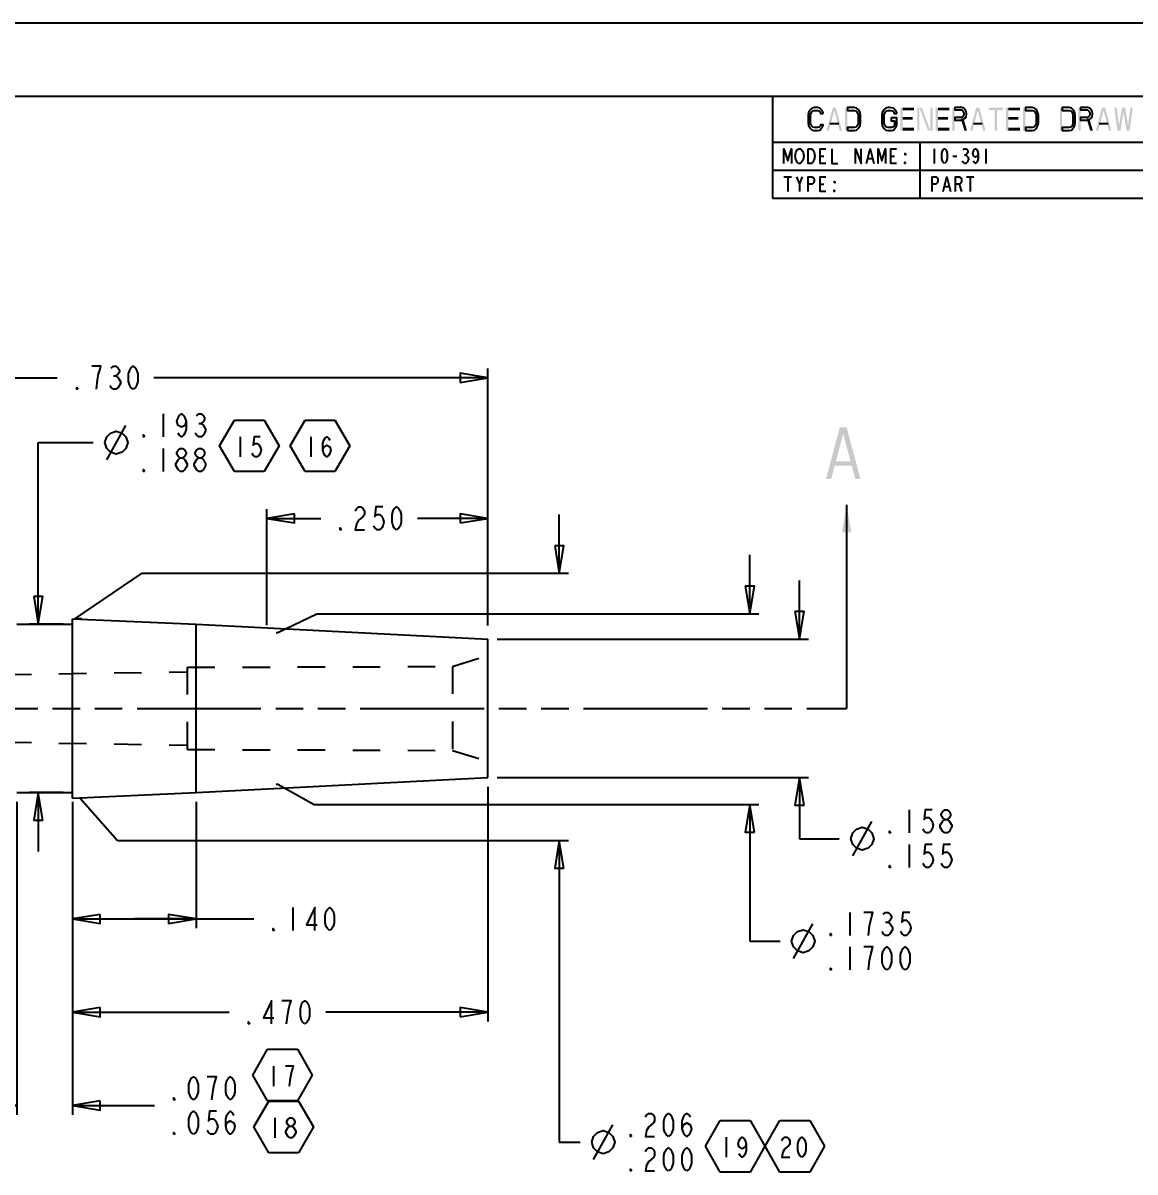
# Model space of a CAD drawing. Extents: x 0 to 34, y 0 to 22.
# Drawn here: x 17.67 to 25.22, y 14.2 to 22 of the extents above; entities that cross this region are included whole.
import ezdxf

# ---------------------------------------------------------------- set-up
doc = ezdxf.new("R2010")
doc.units = 0
doc.header["$LTSCALE"] = 1.87
doc.header["$MEASUREMENT"] = 0
doc.linetypes.add('HIDDEN', pattern=[0.2, 0.1, -0.1])
doc.linetypes.add('PHANTOM', pattern=[0.8, 0.45, -0.05, 0.1, -0.05, 0.1, -0.05])
doc.layers.get('0').update_dxf_attribs({"linetype": 'CONTINUOUS'})
doc.layers.add('DEFAULT_2', color=8, linetype='HIDDEN')
doc.layers.add('DEFAULT_3', color=7, linetype='PHANTOM')
doc.dimstyles.new('DIMSTYLE_1', dxfattribs={"dimtxt": 0.15625, "dimasz": 0.18, "dimexe": 0.18, "dimexo": 0.0625, "dimgap": 0.09, "dimtad": 0, "dimtih": 1, "dimtoh": 1, "dimdec": 4, "dimlfac": 0.166667, "dimzin": 0, "dimdsep": 46, "dimtxsty": 'Standard', "dimcen": 0.09, "dimadec": 0, "dimazin": 0, "dimtp": 0.003, "dimtm": 0.003, "dimtfac": 1, "dimtdec": 4, "dimtofl": 0, "dimtmove": 0, "dimatfit": 0, "dimfxl": 0, "dimtolj": 1, "dimtzin": 0, "dimarcsym": 0})
doc.dimstyles.new('DIMSTYLE_10', dxfattribs={"dimtxt": 0.15625, "dimasz": 0.18, "dimexe": 0.18, "dimexo": 0.0625, "dimgap": 0.09, "dimtad": 0, "dimtih": 1, "dimtoh": 1, "dimdec": 4, "dimlfac": 0.166667, "dimzin": 0, "dimdsep": 46, "dimtxsty": 'Standard', "dimcen": 0.09, "dimadec": 0, "dimazin": 0, "dimtp": 0.0025, "dimtm": 0.0025, "dimtfac": 1, "dimtdec": 4, "dimtofl": 0, "dimtmove": 0, "dimatfit": 0, "dimfxl": 0, "dimtolj": 1, "dimtzin": 0, "dimarcsym": 0})
doc.dimstyles.new('DIMSTYLE_11', dxfattribs={"dimtxt": 0.15625, "dimasz": 0.18, "dimexe": 0.18, "dimexo": 0.0625, "dimgap": 0.09, "dimtad": 0, "dimtih": 1, "dimtoh": 1, "dimdec": 4, "dimlfac": 0.166667, "dimzin": 0, "dimdsep": 46, "dimtxsty": 'Standard', "dimcen": 0.09, "dimadec": 0, "dimazin": 0, "dimtp": 0.00175, "dimtm": 0.00175, "dimtfac": 1, "dimtdec": 4, "dimtofl": 0, "dimtmove": 0, "dimatfit": 0, "dimfxl": 0, "dimtolj": 1, "dimtzin": 0, "dimarcsym": 0})
doc.dimstyles.new('DIMSTYLE_2', dxfattribs={"dimtxt": 0.15625, "dimasz": 0.18, "dimexe": 0.18, "dimexo": 0.0625, "dimgap": 0.09, "dimtad": 0, "dimtih": 1, "dimtoh": 1, "dimdec": 4, "dimlfac": 0.166667, "dimzin": 0, "dimdsep": 46, "dimtxsty": 'Standard', "dimcen": 0.09, "dimadec": 0, "dimazin": 0, "dimtp": 0.005, "dimtm": 0.005, "dimtfac": 1, "dimtdec": 4, "dimtofl": 0, "dimtmove": 0, "dimatfit": 0, "dimfxl": 0, "dimtolj": 1, "dimtzin": 0, "dimarcsym": 0})
doc.dimstyles.new('DIMSTYLE_8', dxfattribs={"dimtxt": 0.15625, "dimasz": 0.18, "dimexe": 0.18, "dimexo": 0.0625, "dimgap": 0.09, "dimtad": 0, "dimtih": 1, "dimtoh": 1, "dimdec": 4, "dimlfac": 0.166667, "dimzin": 0, "dimdsep": 46, "dimtxsty": 'Standard', "dimcen": 0.09, "dimadec": 0, "dimazin": 0, "dimtp": 0.0015, "dimtm": 0.0015, "dimtfac": 1, "dimtdec": 4, "dimtofl": 0, "dimtmove": 0, "dimatfit": 0, "dimfxl": 0, "dimtolj": 1, "dimtzin": 0, "dimarcsym": 0})
doc.dimstyles.new('DIMSTYLE_9', dxfattribs={"dimtxt": 0.15625, "dimasz": 0.18, "dimexe": 0.18, "dimexo": 0.0625, "dimgap": 0.09, "dimtad": 0, "dimtih": 1, "dimtoh": 1, "dimdec": 4, "dimlfac": 0.166667, "dimzin": 0, "dimdsep": 46, "dimtxsty": 'Standard', "dimcen": 0.09, "dimadec": 0, "dimazin": 0, "dimtp": 0.007, "dimtm": 0.007, "dimtfac": 1, "dimtdec": 4, "dimtofl": 0, "dimtmove": 0, "dimatfit": 0, "dimfxl": 0, "dimtolj": 1, "dimtzin": 0, "dimarcsym": 0})

# ---------------------------------------------------------------- blocks, each defined once
blk = doc.blocks.new('*D28')
at = {"color": 2, "linetype": 'Continuous'}
for p, q in [((16.4451, 18.3921), (16.4451, 19.6535)), ((16.4451, 19.591), (17.9012, 19.591)), ((20.8251, 19.591), (18.5575, 19.591)), ((20.8251, 17.9093), (20.8251, 19.6535))]:
    blk.add_line(p, q, dxfattribs=at)
for points in [[(16.6326, 19.6222), (16.4451, 19.591), (16.6326, 19.5597), (16.6326, 19.6222)], [(20.6376, 19.5597), (20.8251, 19.591), (20.6376, 19.6222), (20.6376, 19.5597)]]:
    blk.add_lwpolyline(points, dxfattribs=at)
blk = doc.blocks.new('*D30')
at = {"color": 2, "linetype": 'Continuous'}
for p, q in [((17.6271, 16.7123), (17.6271, 14.5878)), ((18.0051, 16.7123), (18.0051, 14.5878)), ((17.6271, 14.6503), (17.2271, 14.6503)), ((18.0051, 14.6503), (18.5608, 14.6503))]:
    blk.add_line(p, q, dxfattribs=at)
for points in [[(17.4396, 14.619), (17.6271, 14.6503), (17.4396, 14.6815), (17.4396, 14.619)], [(18.1926, 14.6815), (18.0051, 14.6503), (18.1926, 14.619), (18.1926, 14.6815)]]:
    blk.add_lwpolyline(points, dxfattribs=at)
blk = doc.blocks.new('*D31')
at = {"color": 2, "linetype": 'Continuous'}
for p, q in [((20.8251, 16.8143), (20.8251, 15.221)), ((18.0051, 16.6748), (18.0051, 15.221)), ((18.0051, 15.2835), (19.0674, 15.2835)), ((20.8251, 15.2835), (19.7237, 15.2835))]:
    blk.add_line(p, q, dxfattribs=at)
for points in [[(18.1926, 15.3148), (18.0051, 15.2835), (18.1926, 15.2523), (18.1926, 15.3148)], [(20.6376, 15.2523), (20.8251, 15.2835), (20.6376, 15.3148), (20.6376, 15.2523)]]:
    blk.add_lwpolyline(points, dxfattribs=at)
blk = doc.blocks.new('*D35')
at = {"color": 2, "linetype": 'Continuous'}
for p, q in [((21.3099, 18.2636), (21.3099, 18.6636)), ((18.02, 17.9553), (18.4774, 18.2636)), ((18.4774, 18.2636), (21.3724, 18.2636)), ((18.0676, 17.9553), (18.02, 17.9553)), ((18.0676, 16.7373), (18.0571, 16.7373)), ((18.0571, 16.7373), (18.3107, 16.4488)), ((18.3107, 16.4488), (21.3724, 16.4488)), ((21.3099, 16.4488), (21.3099, 14.4014)), ((21.3099, 14.4014), (21.452, 14.4014))]:
    blk.add_line(p, q, dxfattribs=at)
for points in [[(21.2786, 18.4511), (21.3099, 18.2636), (21.3411, 18.4511), (21.2786, 18.4511)], [(21.3411, 16.2613), (21.3099, 16.4488), (21.2786, 16.2613), (21.3411, 16.2613)]]:
    blk.add_lwpolyline(points, dxfattribs=at)
blk = doc.blocks.new('*D38')
at = {"color": 2, "linetype": 'Continuous'}
for p, q in [((17.7727, 17.9178), (17.7727, 19.1507)), ((17.7727, 19.1507), (18.1458, 19.1507)), ((17.9426, 17.9178), (17.7102, 17.9178)), ((17.9426, 16.7748), (17.7102, 16.7748)), ((17.7727, 16.7748), (17.7727, 16.3748))]:
    blk.add_line(p, q, dxfattribs=at)
for points in [[(17.7414, 18.1053), (17.7727, 17.9178), (17.8039, 18.1053), (17.7414, 18.1053)], [(17.8039, 16.5873), (17.7727, 16.7748), (17.7414, 16.5873), (17.8039, 16.5873)]]:
    blk.add_lwpolyline(points, dxfattribs=at)
blk = doc.blocks.new('*D39')
at = {"color": 2, "linetype": 'Continuous'}
for p, q in [((18.8451, 16.7123), (18.8451, 15.8543)), ((18.0051, 16.6748), (18.0051, 15.8543)), ((18.0051, 15.9168), (18.4251, 15.9168)), ((18.8451, 15.9168), (18.4251, 15.9168)), ((18.4251, 15.9168), (19.2352, 15.9168))]:
    blk.add_line(p, q, dxfattribs=at)
for points in [[(18.1926, 15.9481), (18.0051, 15.9168), (18.1926, 15.8856), (18.1926, 15.9481)], [(18.6576, 15.8856), (18.8451, 15.9168), (18.6576, 15.9481), (18.6576, 15.8856)]]:
    blk.add_lwpolyline(points, dxfattribs=at)
blk = doc.blocks.new('*D40')
at = {"color": 2, "linetype": 'Continuous'}
for p, q in [((22.9402, 17.8158), (22.9402, 18.2158)), ((20.8876, 17.8158), (23.0027, 17.8158)), ((20.8876, 16.8768), (23.0027, 16.8768)), ((22.9402, 16.8768), (22.9402, 16.4619)), ((22.9402, 16.4619), (23.2108, 16.4619))]:
    blk.add_line(p, q, dxfattribs=at)
for points in [[(22.9089, 18.0033), (22.9402, 17.8158), (22.9714, 18.0033), (22.9089, 18.0033)], [(22.9714, 16.6893), (22.9402, 16.8768), (22.9089, 16.6893), (22.9714, 16.6893)]]:
    blk.add_lwpolyline(points, dxfattribs=at)
blk = doc.blocks.new('*D43')
at = {"color": 2, "linetype": 'Continuous'}
for p, q in [((19.3251, 17.9104), (19.3251, 18.699)), ((20.8251, 17.9093), (20.8251, 18.699)), ((19.3251, 18.6365), (19.6898, 18.6365)), ((20.8251, 18.6365), (20.3461, 18.6365))]:
    blk.add_line(p, q, dxfattribs=at)
for points in [[(19.5126, 18.6678), (19.3251, 18.6365), (19.5126, 18.6053), (19.5126, 18.6678)], [(20.6376, 18.6053), (20.8251, 18.6365), (20.6376, 18.6678), (20.6376, 18.6053)]]:
    blk.add_lwpolyline(points, dxfattribs=at)
blk = doc.blocks.new('*D44')
at = {"color": 2, "linetype": 'Continuous'}
for p, q in [((22.603, 17.9889), (22.603, 18.3889)), ((19.3995, 17.8615), (19.6643, 17.9889)), ((19.6643, 17.9889), (22.6655, 17.9889)), ((19.3876, 17.8615), (19.3995, 17.8615)), ((19.3876, 16.831), (19.3995, 16.831)), ((19.3995, 16.831), (19.6447, 16.6941)), ((19.6447, 16.6941), (22.6655, 16.6941)), ((22.603, 16.6941), (22.603, 15.7659)), ((22.603, 15.7659), (22.8093, 15.7659))]:
    blk.add_line(p, q, dxfattribs=at)
for points in [[(22.5717, 18.1764), (22.603, 17.9889), (22.6342, 18.1764), (22.5717, 18.1764)], [(22.6342, 16.5066), (22.603, 16.6941), (22.5717, 16.5066), (22.6342, 16.5066)]]:
    blk.add_lwpolyline(points, dxfattribs=at)
blk = doc.blocks.new('INSPECT_BL9')
at = {"color": 2, "linetype": 'Continuous'}
for p, q in [((19.0035, 19.1291), (19.1045, 19.3041)), ((19.1045, 19.3041), (19.3066, 19.3041)), ((19.3066, 19.3041), (19.4076, 19.1291)), ((19.1045, 18.9541), (19.0035, 19.1291)), ((19.144, 19.1899), (19.144, 19.0541)), ((19.4076, 19.1291), (19.3066, 18.9541)), ((19.3066, 18.9541), (19.1045, 18.9541))]:
    blk.add_line(p, q, dxfattribs=at)
blk.add_lwpolyline([(19.2798, 19.1899), (19.2391, 19.1899), (19.2323, 19.1333), (19.2458, 19.1446), (19.2594, 19.1446), (19.273, 19.1333), (19.2798, 19.122), (19.2866, 19.0994), (19.2798, 19.0767), (19.273, 19.0654), (19.2594, 19.0541), (19.2458, 19.0541), (19.2323, 19.0654), (19.2255, 19.0767)], dxfattribs=at)
blk = doc.blocks.new('INSPECT_BL10')
at = {"color": 2, "linetype": 'Continuous'}
for p, q in [((19.4834, 19.1291), (19.5844, 19.3041)), ((19.5844, 19.3041), (19.7865, 19.3041)), ((19.7865, 19.3041), (19.8875, 19.1291)), ((19.5844, 18.9541), (19.4834, 19.1291)), ((19.6239, 19.1899), (19.6239, 19.0541)), ((19.8875, 19.1291), (19.7865, 18.9541)), ((19.7865, 18.9541), (19.5844, 18.9541))]:
    blk.add_line(p, q, dxfattribs=at)
blk.add_lwpolyline([(19.7054, 19.0994), (19.7122, 19.122), (19.7325, 19.1333), (19.7529, 19.122), (19.7597, 19.0994), (19.7529, 19.0767), (19.7461, 19.0654), (19.7325, 19.0541), (19.719, 19.0654), (19.7122, 19.0767), (19.7054, 19.0994), (19.7054, 19.1446), (19.7122, 19.1673), (19.719, 19.1786), (19.7325, 19.1899), (19.7461, 19.1786), (19.7529, 19.1673)], dxfattribs=at)
blk = doc.blocks.new('INSPECT_BL15')
at = {"color": 2, "linetype": 'Continuous'}
for p, q in [((19.2285, 14.8573), (19.3295, 15.0323)), ((19.3295, 15.0323), (19.5316, 15.0323)), ((19.5316, 15.0323), (19.6326, 14.8573)), ((19.369, 14.918), (19.369, 14.7822)), ((19.3295, 14.6823), (19.2285, 14.8573)), ((19.6326, 14.8573), (19.5316, 14.6823)), ((19.5316, 14.6823), (19.3295, 14.6823))]:
    blk.add_line(p, q, dxfattribs=at)
blk.add_lwpolyline([(19.4777, 14.7822), (19.4844, 14.8388), (19.4912, 14.8728), (19.498, 14.8954), (19.5048, 14.918), (19.4505, 14.918)], dxfattribs=at)
blk = doc.blocks.new('INSPECT_BL16')
at = {"color": 2, "linetype": 'Continuous'}
for p, q in [((19.237, 14.505), (19.338, 14.68)), ((19.338, 14.68), (19.5401, 14.68)), ((19.5401, 14.68), (19.6412, 14.505)), ((19.3775, 14.5657), (19.3775, 14.4299)), ((19.338, 14.33), (19.237, 14.505)), ((19.6412, 14.505), (19.5401, 14.33)), ((19.5401, 14.33), (19.338, 14.33))]:
    blk.add_line(p, q, dxfattribs=at)
for points in [[(19.4794, 14.5091), (19.4658, 14.5205), (19.459, 14.5318), (19.459, 14.5431), (19.4658, 14.5544), (19.4794, 14.5657), (19.493, 14.5657), (19.5065, 14.5544), (19.5133, 14.5431), (19.5133, 14.5318), (19.5065, 14.5205), (19.493, 14.5091)], [(19.4794, 14.4299), (19.4658, 14.4413), (19.459, 14.4526), (19.4522, 14.4639), (19.4522, 14.4752), (19.459, 14.4865), (19.4658, 14.4978), (19.4794, 14.5091), (19.493, 14.5091), (19.5065, 14.4978), (19.5133, 14.4865), (19.5201, 14.4752), (19.5201, 14.4639), (19.5133, 14.4526), (19.5065, 14.4413), (19.493, 14.4299), (19.4794, 14.4299)]]:
    blk.add_lwpolyline(points, dxfattribs=at)
blk = doc.blocks.new('INSPECT_BL19')
at = {"color": 2, "linetype": 'Continuous'}
for p, q in [((22.3016, 14.3737), (22.4026, 14.5487)), ((22.4026, 14.5487), (22.6047, 14.5487)), ((22.6047, 14.5487), (22.7057, 14.3737)), ((22.4421, 14.4344), (22.4421, 14.2986)), ((22.4026, 14.1987), (22.3016, 14.3737)), ((22.7057, 14.3737), (22.6047, 14.1987)), ((22.6047, 14.1987), (22.4026, 14.1987))]:
    blk.add_line(p, q, dxfattribs=at)
blk.add_lwpolyline([(22.5779, 14.3891), (22.5711, 14.3665), (22.5508, 14.3552), (22.5304, 14.3665), (22.5236, 14.3891), (22.5304, 14.4118), (22.5372, 14.4231), (22.5508, 14.4344), (22.5643, 14.4231), (22.5711, 14.4118), (22.5779, 14.3891), (22.5779, 14.3439), (22.5711, 14.3213), (22.5643, 14.3099), (22.5508, 14.2986), (22.5372, 14.3099), (22.5304, 14.3213)], dxfattribs=at)
blk = doc.blocks.new('INSPECT_BL20')
at = {"color": 2, "linetype": 'Continuous'}
for p, q in [((22.7067, 14.3737), (22.8077, 14.5487)), ((22.8077, 14.5487), (23.0098, 14.5487)), ((23.0098, 14.5487), (23.1109, 14.3737)), ((22.8077, 14.1987), (22.7067, 14.3737)), ((23.1109, 14.3737), (23.0098, 14.1987)), ((23.0098, 14.1987), (22.8077, 14.1987))]:
    blk.add_line(p, q, dxfattribs=at)
for points in [[(22.8201, 14.4118), (22.8269, 14.4231), (22.8405, 14.4344), (22.854, 14.4344), (22.8676, 14.4231), (22.8744, 14.4118), (22.8744, 14.3891), (22.8676, 14.3778), (22.854, 14.3665), (22.8405, 14.3552), (22.8269, 14.3326), (22.8201, 14.2986), (22.8744, 14.2986)], [(22.9559, 14.2986), (22.9423, 14.3099), (22.9355, 14.3213), (22.9287, 14.3439), (22.9287, 14.3891), (22.9355, 14.4118), (22.9423, 14.4231), (22.9559, 14.4344), (22.9695, 14.4231), (22.9762, 14.4118), (22.983, 14.3891), (22.983, 14.3439), (22.9762, 14.3213), (22.9695, 14.3099), (22.9559, 14.2986)]]:
    blk.add_lwpolyline(points, dxfattribs=at)

msp = doc.modelspace()

# ---------------------------------------------------------------- linework, layer by layer
at = {"color": 7, "linetype": 'Continuous'}
for p, q in [((0, 22), (34, 22)), ((32.96, 21.5), (1.06, 21.5)), ((23.2609, 18.72947), (23.2609, 17.34626)), ((18.00511, 17.95526), (18.84511, 17.91776)), ((18.00511, 16.73726), (18.00511, 17.95526)), ((17.62711, 17.91776), (18.00511, 17.91776)), ((18.84511, 17.91776), (20.82511, 17.81576)), ((18.84511, 16.77476), (18.84511, 17.91776)), ((20.82511, 16.87678), (20.82511, 17.81574)), ((18.84511, 16.77476), (20.82511, 16.87676)), ((17.62711, 16.77476), (18.00511, 16.77476)), ((18.00511, 16.73726), (18.84511, 16.77476))]:
    msp.add_line(p, q, dxfattribs=at)
at = {"color": 2, "linetype": 'Continuous'}
for p, q in [((22.75784, 21.50397), (25.75784, 21.50397)), ((22.75784, 21.50397), (22.75784, 20.81147)), ((22.75784, 21.19147), (25.75784, 21.19147)), ((23.75784, 21.19147), (23.75784, 20.81147)), ((23.85534, 21.14647), (23.85534, 21.04647)), ((24.20534, 21.14647), (24.20534, 21.04647)), ((23.08034, 21.09647), (23.10534, 21.09647)), ((23.40534, 21.0798), (23.43534, 21.0798)), ((23.56034, 21.09647), (23.58534, 21.09647)), ((23.98221, 21.09647), (24.00846, 21.09647)), ((24.06096, 21.1048), (24.06971, 21.1048)), ((22.75784, 21.00147), (25.75784, 21.00147)), ((22.83534, 20.95647), (22.88534, 20.95647)), ((22.86034, 20.95647), (22.86034, 20.85647)), ((22.94034, 20.90647), (22.96034, 20.95647)), ((24.07534, 20.95647), (24.12534, 20.95647)), ((24.10034, 20.95647), (24.10034, 20.85647)), ((23.08034, 20.90647), (23.10534, 20.90647)), ((23.92534, 20.8898), (23.95534, 20.8898)), ((24.02534, 20.90647), (24.04034, 20.85647)), ((22.75784, 20.81147), (25.75784, 20.81147)), ((18.28402, 19.60398), (18.29965, 19.60398)), ((18.61973, 19.346), (18.61973, 19.18975)), ((18.86191, 19.2809), (18.87754, 19.2809)), ((18.23691, 19.0335), (18.36712, 19.26788)), ((18.61973, 19.11163), (18.61973, 18.95538)), ((18.73691, 18.95538), (18.72129, 18.9684)), ((18.86191, 18.95538), (18.84629, 18.9684)), ((23.6848, 16.65719), (23.6848, 16.50093)), ((23.30199, 16.34468), (23.43219, 16.57906)), ((23.6848, 16.42281), (23.6848, 16.26656)), ((19.5008, 15.99492), (19.5008, 15.83867)), ((23.28324, 15.96124), (23.28324, 15.80499)), ((22.90043, 15.64874), (23.03064, 15.88312)), ((23.52543, 15.89613), (23.54106, 15.89613)), ((23.28324, 15.72687), (23.28324, 15.57061)), ((21.54311, 14.28417), (21.67332, 14.51855))]:
    msp.add_line(p, q, dxfattribs=at)
for points in [[(23.10159, 21.38595), (23.10159, 21.3926), (23.09377, 21.4059), (23.08857, 21.41255), (23.07815, 21.42252), (23.06253, 21.42585), (23.04169, 21.42585), (23.02607, 21.42252), (23.01565, 21.41255), (23.01044, 21.4059), (23.00263, 21.3926), (23.00002, 21.37265), (23.00002, 21.32279), (23.00263, 21.30284), (23.01044, 21.28954), (23.01565, 21.28289), (23.02607, 21.27292), (23.04169, 21.2696), (23.06253, 21.2696), (23.07815, 21.27292), (23.08857, 21.28289), (23.09377, 21.28954), (23.10159, 21.30284), (23.10159, 21.30949), (23.08336, 21.30949), (23.08075, 21.29952), (23.07294, 21.29287), (23.06253, 21.28954), (23.04169, 21.28954), (23.03128, 21.29287), (23.02346, 21.29952), (23.01825, 21.30949), (23.01565, 21.32279), (23.01565, 21.37265), (23.01825, 21.38595), (23.02346, 21.39593), (23.03128, 21.40257), (23.04169, 21.4059), (23.06253, 21.4059), (23.07294, 21.40257), (23.08075, 21.39593), (23.08336, 21.38595), (23.10159, 21.38595)], [(23.26565, 21.2696), (23.31252, 21.2696), (23.32815, 21.27292), (23.33857, 21.28289), (23.34377, 21.28954), (23.35159, 21.30284), (23.35419, 21.32279), (23.35419, 21.37265), (23.35159, 21.3926), (23.34377, 21.4059), (23.33857, 21.41255), (23.32815, 21.42252), (23.31252, 21.42585), (23.26565, 21.42585), (23.26565, 21.4059), (23.31252, 21.4059), (23.32294, 21.40257), (23.33075, 21.39593), (23.33596, 21.38595), (23.33857, 21.37265), (23.33857, 21.32279), (23.33596, 21.30949), (23.33075, 21.29952), (23.32294, 21.29287), (23.31252, 21.28954), (23.26565, 21.28954), (23.26565, 21.2696)], [(23.60159, 21.38595), (23.60159, 21.3926), (23.59378, 21.4059), (23.58857, 21.41255), (23.57815, 21.42252), (23.55211, 21.42585), (23.54169, 21.42585), (23.52607, 21.42252), (23.51565, 21.41255), (23.51044, 21.4059), (23.50263, 21.3926), (23.50002, 21.37265), (23.50002, 21.32279), (23.50263, 21.30284), (23.51044, 21.28954), (23.51565, 21.28289), (23.52607, 21.27292), (23.54169, 21.2696), (23.56253, 21.2696), (23.57815, 21.27292), (23.58857, 21.28289), (23.59378, 21.28954), (23.60159, 21.30284), (23.60159, 21.35603), (23.56253, 21.35603), (23.56253, 21.33609), (23.58596, 21.33609), (23.58596, 21.30949), (23.58075, 21.29952), (23.57294, 21.29287), (23.56253, 21.28954), (23.54169, 21.28954), (23.53127, 21.29287), (23.52346, 21.29952), (23.51825, 21.30949), (23.51565, 21.32279), (23.51565, 21.37265), (23.51825, 21.38595), (23.52346, 21.39593), (23.53127, 21.40257), (23.54169, 21.4059), (23.56253, 21.4059), (23.57294, 21.40257), (23.58075, 21.39593), (23.58336, 21.38595), (23.60159, 21.38595)], [(23.99482, 21.42585), (23.99482, 21.40922), (24.04169, 21.40922), (24.0495, 21.40257), (24.05471, 21.39593), (24.05732, 21.38595), (24.05732, 21.3793), (24.05471, 21.36933), (24.0495, 21.36268), (24.04169, 21.35936), (23.99482, 21.35936), (23.99482, 21.33941), (24.04169, 21.33941), (24.05732, 21.34606), (24.06513, 21.35271), (24.07294, 21.36601), (24.07554, 21.3793), (24.07554, 21.38595), (24.07294, 21.39925), (24.06513, 21.41255), (24.05732, 21.42252), (24.04169, 21.42585), (23.99482, 21.42585)], [(24.47398, 21.2696), (24.52086, 21.2696), (24.53648, 21.27292), (24.5469, 21.28289), (24.55211, 21.28954), (24.55992, 21.30284), (24.56252, 21.32279), (24.56252, 21.37265), (24.55992, 21.3926), (24.55211, 21.4059), (24.5469, 21.41255), (24.53648, 21.42252), (24.52086, 21.42585), (24.47398, 21.42585), (24.47398, 21.4059), (24.52086, 21.4059), (24.53127, 21.40257), (24.53909, 21.39593), (24.5443, 21.38595), (24.5469, 21.37265), (24.5469, 21.32279), (24.5443, 21.30949), (24.53909, 21.29952), (24.53127, 21.29287), (24.52086, 21.28954), (24.47398, 21.28954), (24.47398, 21.2696)], [(24.72398, 21.2696), (24.77086, 21.2696), (24.78648, 21.27292), (24.7969, 21.28289), (24.80211, 21.28954), (24.80992, 21.30284), (24.81253, 21.32279), (24.81253, 21.37265), (24.80992, 21.3926), (24.80211, 21.4059), (24.7969, 21.41255), (24.78648, 21.42252), (24.77086, 21.42585), (24.72398, 21.42585), (24.72398, 21.4059), (24.77086, 21.4059), (24.78127, 21.40257), (24.78909, 21.39593), (24.79429, 21.38595), (24.7969, 21.37265), (24.7969, 21.32279), (24.79429, 21.30949), (24.78909, 21.29952), (24.78127, 21.29287), (24.77086, 21.28954), (24.72398, 21.28954), (24.72398, 21.2696)], [(24.84898, 21.42585), (24.84898, 21.40922), (24.89586, 21.40922), (24.90367, 21.40257), (24.90888, 21.39593), (24.91148, 21.38595), (24.91148, 21.3793), (24.90888, 21.36933), (24.90367, 21.36268), (24.89586, 21.35936), (24.84898, 21.35936), (24.84898, 21.33941), (24.89586, 21.33941), (24.91148, 21.34606), (24.9193, 21.35271), (24.92711, 21.36601), (24.92971, 21.3793), (24.92971, 21.38595), (24.92711, 21.39925), (24.9193, 21.41255), (24.91148, 21.42252), (24.89586, 21.42585), (24.84898, 21.42585)]]:
    msp.add_lwpolyline(points, close=True, dxfattribs=at)
for points in [[(22.83534, 21.04647), (22.83534, 21.14647), (22.86034, 21.06314), (22.88534, 21.14647), (22.88534, 21.04647)], [(22.96034, 21.06314), (22.95534, 21.0548), (22.94534, 21.04647), (22.93534, 21.04647), (22.92534, 21.0548), (22.92034, 21.06314), (22.91534, 21.07147), (22.91034, 21.09647), (22.91534, 21.12147), (22.92034, 21.1298), (22.92534, 21.13814), (22.93534, 21.14647), (22.94534, 21.14647), (22.95534, 21.13814), (22.96034, 21.1298), (22.96534, 21.12147), (22.97034, 21.09647), (22.96534, 21.07147), (22.96034, 21.06314)], [(23.00034, 21.14647), (23.02034, 21.14647), (23.03034, 21.13814), (23.03534, 21.1298), (23.04034, 21.12147), (23.04534, 21.09647), (23.04034, 21.07147), (23.03534, 21.06314), (23.03034, 21.0548), (23.02034, 21.04647), (23.00034, 21.04647), (23.00034, 21.14647)], [(23.12034, 21.04647), (23.08034, 21.04647), (23.08034, 21.14647), (23.12034, 21.14647)], [(23.16034, 21.14647), (23.16034, 21.04647), (23.20034, 21.04647)], [(23.32034, 21.04647), (23.32034, 21.14647), (23.36034, 21.04647), (23.36034, 21.14647)], [(23.39534, 21.04647), (23.42034, 21.14647), (23.44534, 21.04647)], [(23.47534, 21.04647), (23.47534, 21.14647), (23.50034, 21.06314), (23.52534, 21.14647), (23.52534, 21.04647)], [(23.60034, 21.04647), (23.56034, 21.04647), (23.56034, 21.14647), (23.60034, 21.14647)], [(23.92534, 21.04647), (23.91659, 21.0548), (23.91221, 21.06314), (23.90784, 21.0798), (23.90784, 21.11314), (23.91221, 21.1298), (23.91659, 21.13814), (23.92534, 21.14647), (23.93409, 21.13814), (23.93846, 21.1298), (23.94284, 21.11314), (23.94284, 21.0798), (23.93846, 21.06314), (23.93409, 21.0548), (23.92534, 21.04647)], [(24.05221, 21.13814), (24.06096, 21.14647), (24.06971, 21.14647), (24.07846, 21.13814), (24.08284, 21.1298), (24.08284, 21.12147), (24.07846, 21.11314), (24.06971, 21.1048), (24.07846, 21.09647), (24.08284, 21.08814), (24.08721, 21.0798), (24.08721, 21.07147), (24.08284, 21.06314), (24.07846, 21.0548), (24.06971, 21.04647), (24.06096, 21.04647), (24.05221, 21.0548), (24.04784, 21.06314)], [(24.15284, 21.11314), (24.14846, 21.09647), (24.13534, 21.08814), (24.12221, 21.09647), (24.11784, 21.11314), (24.12221, 21.1298), (24.12659, 21.13814), (24.13534, 21.14647), (24.14409, 21.13814), (24.14846, 21.1298), (24.15284, 21.11314), (24.15284, 21.0798), (24.14846, 21.06314), (24.14409, 21.0548), (24.13534, 21.04647), (24.12659, 21.0548), (24.12221, 21.06314)], [(23.66034, 21.11314), (23.66034, 21.1048), (23.65534, 21.11314), (23.66034, 21.11314)], [(23.66034, 21.04647), (23.65534, 21.04647), (23.65534, 21.0548), (23.66034, 21.04647)], [(22.92034, 20.95647), (22.94034, 20.90647), (22.94034, 20.85647)], [(23.00034, 20.85647), (23.00034, 20.95647), (23.02534, 20.95647), (23.03534, 20.94814), (23.04034, 20.9398), (23.04034, 20.92314), (23.03534, 20.9148), (23.02534, 20.90647), (23.00034, 20.90647)], [(23.12034, 20.85647), (23.08034, 20.85647), (23.08034, 20.95647), (23.12034, 20.95647)], [(23.18034, 20.92314), (23.18034, 20.9148), (23.17534, 20.92314), (23.18034, 20.92314)], [(23.84034, 20.85647), (23.84034, 20.95647), (23.86534, 20.95647), (23.87534, 20.94814), (23.88034, 20.9398), (23.88034, 20.92314), (23.87534, 20.9148), (23.86534, 20.90647), (23.84034, 20.90647)], [(23.91534, 20.85647), (23.94034, 20.95647), (23.96534, 20.85647)], [(24.00034, 20.85647), (24.00034, 20.95647), (24.02534, 20.95647), (24.03534, 20.94814), (24.04034, 20.9398), (24.04034, 20.92314), (24.03534, 20.9148), (24.02534, 20.90647), (24.00034, 20.90647)], [(23.18034, 20.85647), (23.17534, 20.85647), (23.17534, 20.8648), (23.18034, 20.85647)], [(18.16684, 19.51284), (18.17465, 19.57794), (18.18246, 19.617), (18.19027, 19.64305), (18.19808, 19.66909), (18.13559, 19.66909)], [(18.2684, 19.65607), (18.28402, 19.66909), (18.29965, 19.66909), (18.31527, 19.65607), (18.32309, 19.64305), (18.32309, 19.63002), (18.31527, 19.617), (18.29965, 19.60398), (18.31527, 19.59096)], [(18.41684, 19.51284), (18.40121, 19.52586), (18.3934, 19.53888), (18.38559, 19.56492), (18.38559, 19.617), (18.3934, 19.64305), (18.40121, 19.65607), (18.41684, 19.66909), (18.43246, 19.65607), (18.44027, 19.64305), (18.44809, 19.617), (18.44809, 19.56492), (18.44027, 19.53888), (18.43246, 19.52586), (18.41684, 19.51284)], [(18.31527, 19.59096), (18.3309, 19.56492), (18.3309, 19.5519)], [(18.04184, 19.51284), (18.03402, 19.51284), (18.03402, 19.52586), (18.04184, 19.51284)], [(18.3309, 19.5519), (18.31527, 19.52586), (18.29965, 19.51284), (18.28402, 19.51284), (18.2684, 19.52586), (18.26059, 19.53888)], [(18.77597, 19.29392), (18.76816, 19.26788), (18.74472, 19.25486), (18.72129, 19.26788), (18.71347, 19.29392), (18.72129, 19.31996), (18.7291, 19.33298), (18.74472, 19.346), (18.76035, 19.33298), (18.76816, 19.31996), (18.77597, 19.29392), (18.77597, 19.24184), (18.76816, 19.2158), (18.76035, 19.20277), (18.74472, 19.18975), (18.7291, 19.20277), (18.72129, 19.2158)], [(18.84629, 19.33298), (18.86191, 19.346), (18.87754, 19.346), (18.89316, 19.33298), (18.90097, 19.31996), (18.90097, 19.30694), (18.89316, 19.29392), (18.87754, 19.2809), (18.89316, 19.26788), (18.90879, 19.24184)], [(18.22389, 19.15069), (18.23691, 19.18975), (18.26295, 19.2158), (18.30202, 19.22882), (18.34108, 19.2158), (18.36712, 19.18975), (18.38014, 19.15069), (18.36712, 19.11163), (18.34108, 19.08559), (18.30202, 19.07257), (18.26295, 19.08559), (18.23691, 19.11163), (18.22389, 19.15069)], [(18.49473, 19.18975), (18.48691, 19.18975), (18.48691, 19.20277), (18.49473, 19.18975)], [(18.89316, 19.20277), (18.87754, 19.18975), (18.86191, 19.18975), (18.84629, 19.20277), (18.83848, 19.2158)], [(18.90879, 19.24184), (18.90879, 19.22882), (18.89316, 19.20277)], [(18.70566, 19.00746), (18.72129, 19.0335), (18.73691, 19.04652), (18.75254, 19.04652), (18.76816, 19.0335), (18.78379, 19.00746)], [(18.73691, 19.04652), (18.72129, 19.05955), (18.71347, 19.07257), (18.71347, 19.08559), (18.72129, 19.09861), (18.73691, 19.11163), (18.75254, 19.11163), (18.76816, 19.09861), (18.77597, 19.08559), (18.77597, 19.07257), (18.76816, 19.05955), (18.75254, 19.04652)], [(18.86191, 19.04652), (18.84629, 19.05955), (18.83848, 19.07257), (18.83848, 19.08559), (18.84629, 19.09861), (18.86191, 19.11163), (18.87754, 19.11163), (18.89316, 19.09861), (18.90097, 19.08559), (18.90097, 19.07257), (18.89316, 19.05955), (18.87754, 19.04652)], [(18.84629, 19.0335), (18.86191, 19.04652), (18.87754, 19.04652), (18.89316, 19.0335), (18.90879, 19.00746)], [(18.49473, 18.95538), (18.48691, 18.95538), (18.48691, 18.9684), (18.49473, 18.95538)], [(18.72129, 18.9684), (18.70566, 18.99444), (18.70566, 19.00746)], [(18.78379, 19.00746), (18.78379, 18.99444), (18.77597, 18.98142), (18.76816, 18.9684), (18.75254, 18.95538), (18.73691, 18.95538)], [(18.84629, 18.9684), (18.83066, 18.99444), (18.83066, 19.00746), (18.84629, 19.0335)], [(18.89316, 18.9684), (18.87754, 18.95538), (18.86191, 18.95538)], [(18.90879, 19.00746), (18.90879, 18.99444), (18.89316, 18.9684)], [(19.92422, 18.68858), (19.93203, 18.7016), (19.94765, 18.71463), (19.96328, 18.71463), (19.9789, 18.7016), (19.98672, 18.68858), (19.98672, 18.66254), (19.9789, 18.64952), (19.96328, 18.6365), (19.94765, 18.62348), (19.93203, 18.59744), (19.92422, 18.55838), (19.98672, 18.55838)], [(20.11172, 18.71463), (20.06484, 18.71463), (20.05703, 18.64952), (20.07265, 18.66254), (20.08828, 18.66254), (20.1039, 18.64952), (20.11172, 18.6365), (20.11953, 18.61046), (20.11172, 18.58442), (20.1039, 18.5714), (20.08828, 18.55838), (20.07265, 18.55838), (20.05703, 18.5714), (20.04922, 18.58442)], [(20.20547, 18.55838), (20.18984, 18.5714), (20.18203, 18.58442), (20.17422, 18.61046), (20.17422, 18.66254), (20.18203, 18.68858), (20.18984, 18.7016), (20.20547, 18.71463), (20.22109, 18.7016), (20.2289, 18.68858), (20.23672, 18.66254), (20.23672, 18.61046), (20.2289, 18.58442), (20.22109, 18.5714), (20.20547, 18.55838)], [(19.83047, 18.55838), (19.82265, 18.55838), (19.82265, 18.5714), (19.83047, 18.55838)], [(23.84105, 16.65719), (23.79417, 16.65719), (23.78636, 16.59208), (23.80199, 16.6051), (23.81761, 16.6051), (23.83324, 16.59208), (23.84105, 16.57906), (23.84886, 16.55302), (23.84105, 16.52698), (23.83324, 16.51396), (23.81761, 16.50093), (23.80199, 16.50093), (23.78636, 16.51396), (23.77855, 16.52698)], [(23.92699, 16.59208), (23.91136, 16.6051), (23.90355, 16.61812), (23.90355, 16.63114), (23.91136, 16.64416), (23.92699, 16.65719), (23.94261, 16.65719), (23.95824, 16.64416), (23.96605, 16.63114), (23.96605, 16.61812), (23.95824, 16.6051), (23.94261, 16.59208)], [(23.28896, 16.46187), (23.30199, 16.50093), (23.32803, 16.52698), (23.36709, 16.54), (23.40615, 16.52698), (23.43219, 16.50093), (23.44521, 16.46187), (23.43219, 16.42281), (23.40615, 16.39677), (23.36709, 16.38375), (23.32803, 16.39677), (23.30199, 16.42281), (23.28896, 16.46187)], [(23.89573, 16.54), (23.89573, 16.55302), (23.90355, 16.56604), (23.91136, 16.57906), (23.92699, 16.59208), (23.94261, 16.59208), (23.95824, 16.57906), (23.97386, 16.55302)], [(23.92699, 16.50093), (23.91136, 16.51396), (23.89573, 16.54)], [(23.97386, 16.55302), (23.97386, 16.54), (23.96605, 16.52698), (23.95824, 16.51396), (23.94261, 16.50093), (23.92699, 16.50093)], [(23.5598, 16.50093), (23.55199, 16.50093), (23.55199, 16.51396), (23.5598, 16.50093)], [(23.84105, 16.42281), (23.79417, 16.42281), (23.78636, 16.35771), (23.80199, 16.37073), (23.81761, 16.37073), (23.83324, 16.35771), (23.84105, 16.34468), (23.84886, 16.31864), (23.84105, 16.2926), (23.83324, 16.27958), (23.81761, 16.26656), (23.80199, 16.26656), (23.78636, 16.27958), (23.77855, 16.2926)], [(23.96605, 16.42281), (23.91917, 16.42281), (23.91136, 16.35771), (23.92699, 16.37073), (23.94261, 16.37073), (23.95824, 16.35771), (23.96605, 16.34468), (23.97386, 16.31864), (23.96605, 16.2926), (23.95824, 16.27958), (23.94261, 16.26656), (23.92699, 16.26656), (23.91136, 16.27958), (23.90355, 16.2926)], [(23.5598, 16.26656), (23.55199, 16.26656), (23.55199, 16.27958), (23.5598, 16.26656)], [(19.64923, 15.83867), (19.64923, 15.99492), (19.59454, 15.87774), (19.66486, 15.87774)], [(19.75079, 15.83867), (19.73517, 15.8517), (19.72736, 15.86472), (19.71955, 15.89076), (19.71955, 15.94284), (19.72736, 15.96888), (19.73517, 15.9819), (19.75079, 15.99492), (19.76642, 15.9819), (19.77423, 15.96888), (19.78204, 15.94284), (19.78204, 15.89076), (19.77423, 15.86472), (19.76642, 15.8517), (19.75079, 15.83867)], [(23.40824, 15.80499), (23.41606, 15.87009), (23.42387, 15.90916), (23.43168, 15.9352), (23.43949, 15.96124), (23.37699, 15.96124)], [(23.50981, 15.94822), (23.52543, 15.96124), (23.54106, 15.96124), (23.55668, 15.94822), (23.56449, 15.9352), (23.56449, 15.92218), (23.55668, 15.90916), (23.54106, 15.89613), (23.55668, 15.88312), (23.56449, 15.87009), (23.57231, 15.85707), (23.57231, 15.84405)], [(23.68949, 15.96124), (23.64262, 15.96124), (23.63481, 15.89613), (23.65043, 15.90916), (23.66606, 15.90916), (23.68168, 15.89613), (23.68949, 15.88312), (23.69731, 15.85707), (23.68949, 15.83103), (23.68168, 15.81801), (23.66606, 15.80499), (23.65043, 15.80499), (23.63481, 15.81801), (23.62699, 15.83103)], [(19.3758, 15.83867), (19.36798, 15.83867), (19.36798, 15.8517), (19.3758, 15.83867)], [(22.88741, 15.76593), (22.90043, 15.80499), (22.92647, 15.83103), (22.96553, 15.84405), (23.0046, 15.83103), (23.03064, 15.80499), (23.04366, 15.76593), (23.03064, 15.72687), (23.0046, 15.70082), (22.96553, 15.6878), (22.92647, 15.70082), (22.90043, 15.72687), (22.88741, 15.76593)], [(23.57231, 15.84405), (23.55668, 15.81801), (23.54106, 15.80499), (23.52543, 15.80499), (23.50981, 15.81801), (23.50199, 15.83103)], [(23.15824, 15.80499), (23.15043, 15.80499), (23.15043, 15.81801), (23.15824, 15.80499)], [(23.42387, 15.67478), (23.43949, 15.72687), (23.37699, 15.72687)], [(23.53324, 15.57061), (23.51762, 15.58364), (23.50981, 15.59666), (23.50199, 15.6227), (23.50199, 15.67478), (23.50981, 15.70082), (23.51762, 15.71384), (23.53324, 15.72687), (23.54887, 15.71384), (23.55668, 15.70082), (23.56449, 15.67478), (23.56449, 15.6227), (23.55668, 15.59666), (23.54887, 15.58364), (23.53324, 15.57061)], [(23.65824, 15.57061), (23.64262, 15.58364), (23.63481, 15.59666), (23.62699, 15.6227), (23.62699, 15.67478), (23.63481, 15.70082), (23.64262, 15.71384), (23.65824, 15.72687), (23.67387, 15.71384), (23.68168, 15.70082), (23.68949, 15.67478), (23.68949, 15.6227), (23.68168, 15.59666), (23.67387, 15.58364), (23.65824, 15.57061)], [(23.40824, 15.57061), (23.41606, 15.63572), (23.42387, 15.67478)], [(23.15824, 15.57061), (23.15043, 15.57061), (23.15043, 15.58364), (23.15824, 15.57061)], [(19.35647, 15.20541), (19.35647, 15.36166), (19.30179, 15.24448), (19.3721, 15.24448)], [(19.45804, 15.20541), (19.46585, 15.27052), (19.47366, 15.30958), (19.48147, 15.33562), (19.48929, 15.36166), (19.42679, 15.36166)], [(19.58304, 15.20541), (19.56741, 15.21843), (19.5596, 15.23146), (19.55179, 15.2575), (19.55179, 15.30958), (19.5596, 15.33562), (19.56741, 15.34864), (19.58304, 15.36166), (19.59866, 15.34864), (19.60647, 15.33562), (19.61429, 15.30958), (19.61429, 15.2575), (19.60647, 15.23146), (19.59866, 15.21843), (19.58304, 15.20541)], [(19.20804, 15.20541), (19.20022, 15.20541), (19.20022, 15.21843), (19.20804, 15.20541)], [(18.82641, 14.68934), (18.81079, 14.70236), (18.80297, 14.71538), (18.79516, 14.74142), (18.79516, 14.7935), (18.80297, 14.81955), (18.81079, 14.83257), (18.82641, 14.84559), (18.84204, 14.83257), (18.84985, 14.81955), (18.85766, 14.7935), (18.85766, 14.74142), (18.84985, 14.71538), (18.84204, 14.70236), (18.82641, 14.68934)], [(18.96704, 14.7935), (18.98266, 14.84559), (18.92016, 14.84559)], [(19.07641, 14.68934), (19.06079, 14.70236), (19.05297, 14.71538), (19.04516, 14.74142), (19.04516, 14.7935), (19.05297, 14.81955), (19.06079, 14.83257), (19.07641, 14.84559), (19.09204, 14.83257), (19.09985, 14.81955), (19.10766, 14.7935), (19.10766, 14.74142), (19.09985, 14.71538), (19.09204, 14.70236), (19.07641, 14.68934)], [(18.95141, 14.68934), (18.95923, 14.75444), (18.96704, 14.7935)], [(18.70141, 14.68934), (18.6936, 14.68934), (18.6936, 14.70236), (18.70141, 14.68934)], [(18.82641, 14.45496), (18.81079, 14.46799), (18.80297, 14.48101), (18.79516, 14.50705), (18.79516, 14.55913), (18.80297, 14.58517), (18.81079, 14.59819), (18.82641, 14.61121), (18.84204, 14.59819), (18.84985, 14.58517), (18.85766, 14.55913), (18.85766, 14.50705), (18.84985, 14.48101), (18.84204, 14.46799), (18.82641, 14.45496)], [(18.98266, 14.61121), (18.93579, 14.61121), (18.92797, 14.54611), (18.9436, 14.55913), (18.95923, 14.55913), (18.97485, 14.54611), (18.98266, 14.53309), (18.99047, 14.50705), (18.98266, 14.48101), (18.97485, 14.46799), (18.95923, 14.45496), (18.9436, 14.45496), (18.92797, 14.46799), (18.92016, 14.48101)], [(19.04516, 14.50705), (19.05297, 14.53309), (19.07641, 14.54611), (19.09985, 14.53309), (19.10766, 14.50705), (19.09985, 14.48101), (19.09204, 14.46799), (19.07641, 14.45496), (19.06079, 14.46799), (19.05297, 14.48101), (19.04516, 14.50705), (19.04516, 14.55913), (19.05297, 14.58517), (19.06079, 14.59819), (19.07641, 14.61121), (19.09204, 14.59819), (19.09985, 14.58517)], [(21.89467, 14.57063), (21.90248, 14.58365), (21.91811, 14.59667), (21.93374, 14.59667), (21.94936, 14.58365), (21.95717, 14.57063), (21.95717, 14.54459), (21.94936, 14.53157), (21.91811, 14.50553)], [(22.05092, 14.44042), (22.0353, 14.45344), (22.02749, 14.46646), (22.01967, 14.49251), (22.01967, 14.54459), (22.02749, 14.57063), (22.0353, 14.58365), (22.05092, 14.59667), (22.06655, 14.58365), (22.07436, 14.57063), (22.08217, 14.54459), (22.08217, 14.49251), (22.07436, 14.46646), (22.06655, 14.45344), (22.05092, 14.44042)], [(22.14467, 14.49251), (22.15249, 14.51855), (22.17592, 14.53157), (22.19936, 14.51855), (22.20717, 14.49251), (22.19936, 14.46646), (22.19155, 14.45344), (22.17592, 14.44042), (22.1603, 14.45344), (22.15249, 14.46646), (22.14467, 14.49251), (22.14467, 14.54459), (22.15249, 14.57063), (22.1603, 14.58365), (22.17592, 14.59667), (22.19155, 14.58365), (22.19936, 14.57063)], [(18.70141, 14.45496), (18.6936, 14.45496), (18.6936, 14.46799), (18.70141, 14.45496)], [(21.53009, 14.40136), (21.54311, 14.44042), (21.56915, 14.46646), (21.60821, 14.47949), (21.64728, 14.46646), (21.67332, 14.44042), (21.68634, 14.40136), (21.67332, 14.3623), (21.64728, 14.33626), (21.60821, 14.32324), (21.56915, 14.33626), (21.54311, 14.3623), (21.53009, 14.40136)], [(21.80092, 14.44042), (21.79311, 14.44042), (21.79311, 14.45344), (21.80092, 14.44042)], [(21.91811, 14.50553), (21.90248, 14.47949), (21.89467, 14.44042), (21.95717, 14.44042)], [(21.89467, 14.33626), (21.90248, 14.34928), (21.91811, 14.3623), (21.93374, 14.3623), (21.94936, 14.34928), (21.95717, 14.33626), (21.95717, 14.31021), (21.94936, 14.29719), (21.91811, 14.27115)], [(22.05092, 14.20605), (22.0353, 14.21907), (22.02749, 14.23209), (22.01967, 14.25813), (22.01967, 14.31021), (22.02749, 14.33626), (22.0353, 14.34928), (22.05092, 14.3623), (22.06655, 14.34928), (22.07436, 14.33626), (22.08217, 14.31021), (22.08217, 14.25813), (22.07436, 14.23209), (22.06655, 14.21907), (22.05092, 14.20605)], [(22.17592, 14.20605), (22.1603, 14.21907), (22.15249, 14.23209), (22.14467, 14.25813), (22.14467, 14.31021), (22.15249, 14.33626), (22.1603, 14.34928), (22.17592, 14.3623), (22.19155, 14.34928), (22.19936, 14.33626), (22.20717, 14.31021), (22.20717, 14.25813), (22.19936, 14.23209), (22.19155, 14.21907), (22.17592, 14.20605)], [(21.80092, 14.20605), (21.79311, 14.20605), (21.79311, 14.21907), (21.80092, 14.20605)], [(21.91811, 14.27115), (21.90248, 14.24511), (21.89467, 14.20605), (21.95717, 14.20605)]]:
    msp.add_lwpolyline(points, dxfattribs=at)
for points in [[(23.12502, 21.2696), (23.16669, 21.42585), (23.14065, 21.2696), (23.18232, 21.42585)], [(23.21357, 21.2696), (23.22919, 21.2696), (23.1719, 21.42585), (23.18752, 21.42585)], [(23.25002, 21.42585), (23.25002, 21.2696), (23.26565, 21.42585), (23.26565, 21.2696)], [(23.62502, 21.42585), (23.62502, 21.2696), (23.64065, 21.42585), (23.64065, 21.2696)], [(23.64065, 21.42585), (23.64065, 21.4059), (23.71877, 21.42585), (23.71877, 21.4059)], [(23.73961, 21.42585), (23.73961, 21.2696), (23.75523, 21.42585), (23.75523, 21.2696)], [(23.75523, 21.42585), (23.81252, 21.2696), (23.77086, 21.42585), (23.82815, 21.2696)], [(23.82815, 21.42585), (23.82815, 21.2696), (23.84377, 21.42585), (23.84377, 21.2696)], [(23.86461, 21.42585), (23.86461, 21.2696), (23.88023, 21.42585), (23.88023, 21.2696)], [(23.88023, 21.42585), (23.88023, 21.4059), (23.95836, 21.42585), (23.95836, 21.4059)], [(23.97919, 21.42585), (23.97919, 21.2696), (23.99482, 21.42585), (23.99482, 21.2696)], [(24.09898, 21.2696), (24.14065, 21.42585), (24.11461, 21.2696), (24.15627, 21.42585)], [(24.18752, 21.2696), (24.20315, 21.2696), (24.14586, 21.42585), (24.16148, 21.42585)], [(24.22398, 21.42585), (24.22398, 21.40922), (24.32294, 21.42585), (24.32294, 21.40922)], [(24.26565, 21.40922), (24.26565, 21.2696), (24.28128, 21.40922), (24.28128, 21.2696)], [(24.34377, 21.42585), (24.34377, 21.2696), (24.3594, 21.42585), (24.3594, 21.2696)], [(24.3594, 21.42585), (24.3594, 21.4059), (24.43752, 21.42585), (24.43752, 21.4059)], [(24.45836, 21.42585), (24.45836, 21.2696), (24.47398, 21.42585), (24.47398, 21.2696)], [(24.70836, 21.42585), (24.70836, 21.2696), (24.72398, 21.42585), (24.72398, 21.2696)], [(24.83336, 21.42585), (24.83336, 21.2696), (24.84898, 21.42585), (24.84898, 21.2696)], [(24.95315, 21.2696), (24.99482, 21.42585), (24.96877, 21.2696), (25.01044, 21.42585)], [(25.04169, 21.2696), (25.05732, 21.2696), (25.00003, 21.42585), (25.01565, 21.42585)], [(25.07815, 21.42585), (25.09898, 21.2696), (25.09377, 21.42585), (25.11461, 21.2696)], [(25.13023, 21.42585), (25.10419, 21.2696), (25.14586, 21.42585), (25.11982, 21.2696)], [(25.13544, 21.42585), (25.16148, 21.2696), (25.15107, 21.42585), (25.17711, 21.2696)], [(25.18753, 21.42585), (25.16669, 21.2696), (25.20315, 21.42585), (25.18232, 21.2696)], [(23.14586, 21.32279), (23.14586, 21.30949), (23.20836, 21.32279), (23.20836, 21.30949)], [(23.64065, 21.36268), (23.64065, 21.34273), (23.70836, 21.36268), (23.70836, 21.34273)], [(23.88023, 21.36268), (23.88023, 21.34273), (23.94794, 21.36268), (23.94794, 21.34273)], [(24.03648, 21.34938), (24.05992, 21.2696), (24.05471, 21.34938), (24.07815, 21.2696)], [(24.11982, 21.32279), (24.11982, 21.30949), (24.18232, 21.32279), (24.18232, 21.30949)], [(24.3594, 21.36268), (24.3594, 21.34273), (24.42711, 21.36268), (24.42711, 21.34273)], [(24.89065, 21.34938), (24.91409, 21.2696), (24.90888, 21.34938), (24.93232, 21.2696)], [(24.97398, 21.32279), (24.97398, 21.30949), (25.03648, 21.32279), (25.03648, 21.30949)], [(23.64065, 21.28954), (23.64065, 21.2696), (23.71877, 21.28954), (23.71877, 21.2696)], [(23.88023, 21.28954), (23.88023, 21.2696), (23.95836, 21.28954), (23.95836, 21.2696)], [(24.3594, 21.28954), (24.3594, 21.2696), (24.43752, 21.28954), (24.43752, 21.2696)]]:
    msp.add_solid(points, dxfattribs=at)
at = {"color": 7, "linetype": 'Continuous'}
for points in [[(23.1209, 18.90447), (23.21424, 19.25447), (23.1559, 18.90447), (23.24924, 19.25447)], [(23.31924, 18.90447), (23.35424, 18.90447), (23.2259, 19.25447), (23.2609, 19.25447)], [(23.16757, 19.02362), (23.16757, 18.99383), (23.30757, 19.02362), (23.30757, 18.99383)], [(23.2609, 18.72947), (23.29215, 18.54197), (23.22965, 18.54197)]]:
    msp.add_solid(points, dxfattribs=at)
at = {"layer": 'DEFAULT_2', "color": 8, "linetype": 'HIDDEN'}
for p, q in [((18.78511, 17.62526), (20.58511, 17.63126)), ((20.58511, 17.63126), (20.82511, 17.70626)), ((20.58511, 17.63126), (20.58511, 17.06126)), ((17.16511, 17.56976), (18.78511, 17.59526)), ((18.78511, 17.06729), (18.78511, 17.62524)), ((17.16511, 17.12276), (18.78511, 17.09726)), ((18.78511, 17.06726), (20.58511, 17.06126)), ((20.58511, 17.06126), (20.82511, 16.98626))]:
    msp.add_line(p, q, dxfattribs=at)
at = {"layer": 'DEFAULT_3', "color": 7, "linetype": 'PHANTOM'}
msp.add_line((12.38094, 17.34626), (23.2609, 17.34626), dxfattribs=at)

# ---------------------------------------------------------------- block references
at = {"color": 2, "linetype": 'Continuous'}
for name in ['INSPECT_BL9', 'INSPECT_BL10', 'INSPECT_BL15', 'INSPECT_BL16', 'INSPECT_BL19', 'INSPECT_BL20']:
    msp.add_blockref(name, (0, 0), dxfattribs=at)

# ---------------------------------------------------------------- dimensions: what is measured, and where the dimension line sits
for base, p1, p2, angle, dimstyle, picture, middle in [((16.44511, 19.59096), (20.82511, 17.90933), (16.44511, 18.39214), 180, 'DIMSTYLE_2', '*D28', (17.97934, 19.51284)), ((17.77267, 16.77476), (17.94261, 17.91776), (17.94261, 16.77476), 270, 'DIMSTYLE_10', '*D38', (18.22389, 19.07257)), ((21.30987, 16.73726), (18.06761, 17.95526), (18.06761, 16.73726), 270, 'DIMSTYLE_1', '*D35', (21.53009, 14.32324)), ((19.32511, 18.6365), (20.82511, 17.90933), (19.32511, 17.91043), 180, 'DIMSTYLE_2', '*D43', (19.76797, 18.55838)), ((22.6029684651, 16.8310138696), (19.3876074896, 17.8615138696), (19.3876074896, 16.8310138696), 270, 'DIMSTYLE_11', '*D44', (22.8874103903, 15.6878018199)), ((22.94016, 16.87676), (20.88761, 17.81576), (20.88761, 16.87676), 270, 'DIMSTYLE_8', '*D40', (23.28897, 16.38375)), ((17.62711, 14.65028), (18.00511, 16.71226), (17.62711, 16.71226), 180, 'DIMSTYLE_9', '*D30', (18.63891, 14.68934))]:
    dim = msp.add_linear_dim(base=base, p1=p1, p2=p2, angle=angle, dimstyle=dimstyle, dxfattribs=at)
    dim.commit()
    dim.dimension.update_dxf_attribs({"geometry": picture, "text_midpoint": middle})
for base, p2, picture, middle in [((20.82511, 15.28354), (20.82511, 16.81426), '*D31', (19.14554, 15.20541)), ((18.84511, 15.9168), (18.84511, 16.71226), '*D39', (19.31329, 15.83868))]:
    dim = msp.add_linear_dim(base=base, p1=(18.00511, 16.67476), p2=p2, dimstyle='DIMSTYLE_2', dxfattribs=at)
    dim.commit()
    dim.dimension.update_dxf_attribs({"geometry": picture, "text_midpoint": middle})

doc.saveas('drawing.dxf')
